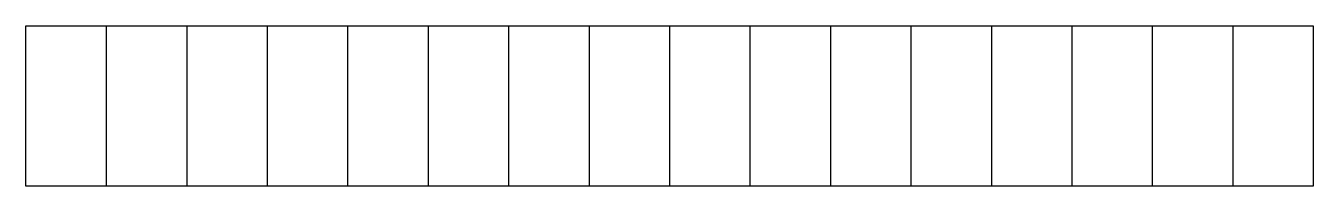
# Model space of a CAD drawing. Header units: metres. Extents: x 15350 to 17270, y -5472 to -5232.
import ezdxf

# ---------------------------------------------------------------- set-up
doc = ezdxf.new("R2010")
doc.units = ezdxf.units.M
doc.layers.add('LAYER1', color=1, linetype='Continuous')

msp = doc.modelspace()

# ---------------------------------------------------------------- linework, layer by layer
for p, q in [((15469.9, -5232.13), (15469.9, -5472.13)), ((15589.9, -5232.13), (15589.9, -5472.13)), ((15709.9, -5232.13), (15709.9, -5472.13)), ((15829.9, -5232.13), (15829.9, -5472.13)), ((15949.9, -5232.13), (15949.9, -5472.13)), ((16069.9, -5232.13), (16069.9, -5472.13)), ((16189.9, -5232.13), (16189.9, -5472.13)), ((16309.9, -5232.13), (16309.9, -5472.13)), ((16429.9, -5232.13), (16429.9, -5472.13)), ((16549.9, -5232.13), (16549.9, -5472.13)), ((16669.9, -5232.13), (16669.9, -5472.13)), ((16789.9, -5232.13), (16789.9, -5472.13)), ((16909.9, -5232.13), (16909.9, -5472.13)), ((17029.9, -5232.13), (17029.9, -5472.13)), ((17149.9, -5232.13), (17149.9, -5472.13))]:
    msp.add_line(p, q)
at = {"layer": 'LAYER1'}
for p, q in [((15349.9, -5232.13), (17269.9, -5232.13)), ((15349.9, -5472.13), (15349.9, -5232.13)), ((15409.9, -5232.13), (15409.9, -5232.13)), ((17269.9, -5232.13), (17269.9, -5472.13)), ((17269.9, -5472.13), (15349.9, -5472.13))]:
    msp.add_line(p, q, dxfattribs=at)

doc.saveas('drawing.dxf')
